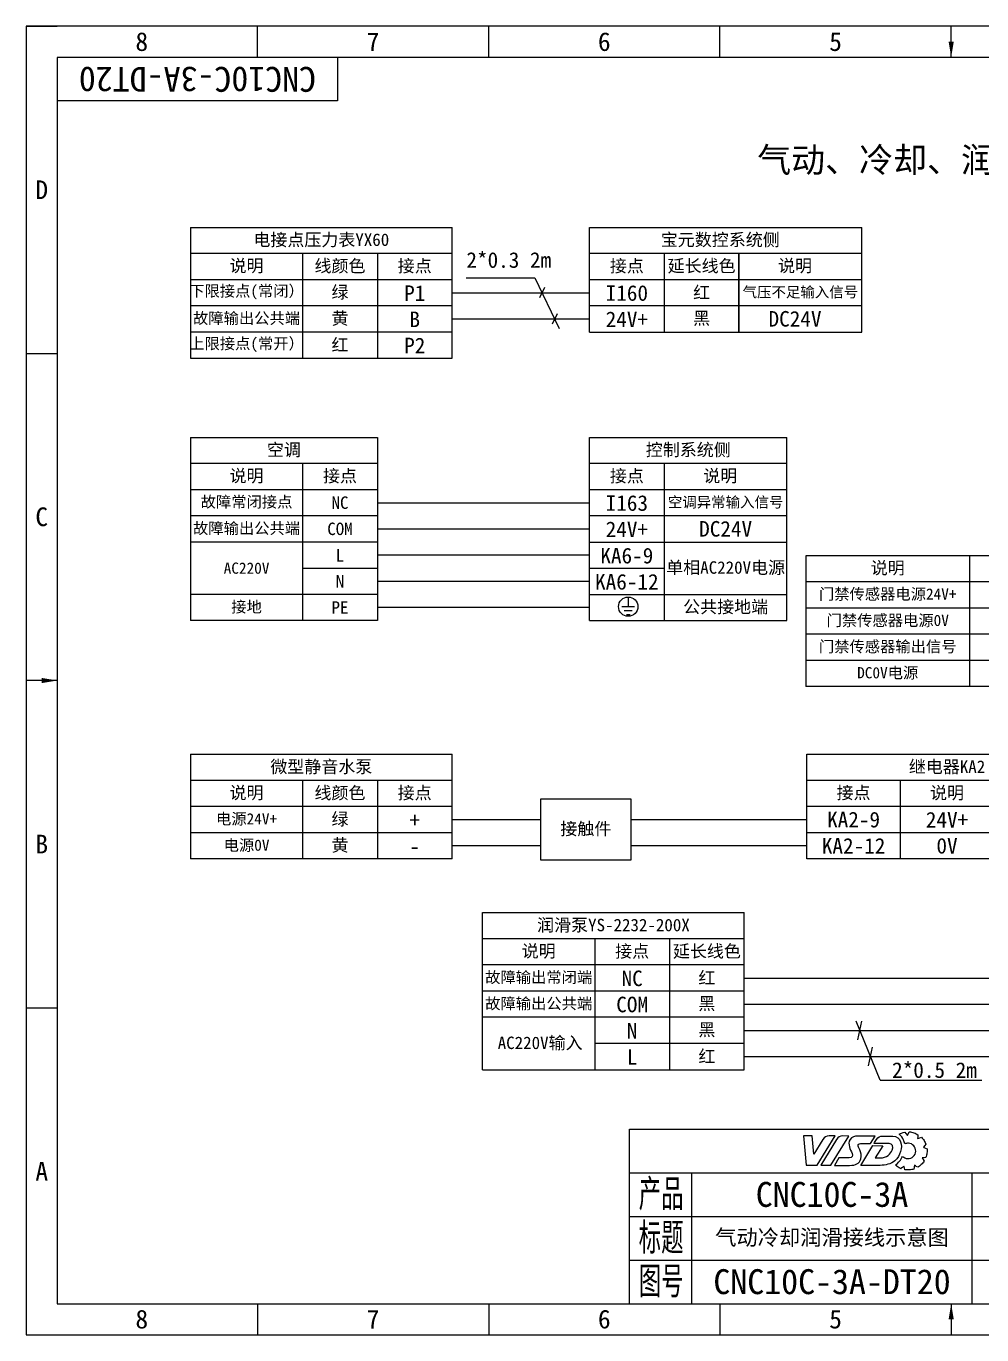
# Model space of a CAD drawing. Header units: millimetres. Extents: x 547 to 2149, y 622 to 1790.
# Drawn here: x 1851.7 to 2005.1, y 862.4 to 1072.4 of the extents above; entities that cross this region are included whole.
import ezdxf

# ---------------------------------------------------------------- set-up
doc = ezdxf.new("R2010")
doc.units = ezdxf.units.MM
for name, color, linetype in [('中文标注', 3, 'Continuous'), ('仅图框使用', 7, 'Continuous'), ('元器件与线路', 7, 'Continuous'), ('英文数字标注', 3, 'Continuous')]:
    doc.layers.add(name, color=color, linetype=linetype)
doc.styles.get("Standard").update_dxf_attribs({"font": 'txt', "bigfont": 'gbcbig.shx'})
doc.dimstyles.new('ISO-25', dxfattribs={"dimtxt": 2.5, "dimasz": 2.5, "dimexe": 1.25, "dimexo": 0.625, "dimtad": 1, "dimtxsty": 'Standard', "dimcen": 2.5, "dimadec": 0, "dimazin": 0, "dimtfac": 1, "dimtmove": 0, "dimatfit": 3, "dimfxl": 0, "dimarcsym": 0})

# ---------------------------------------------------------------- blocks, each defined once
blk = doc.blocks.new('Logo-pic')
at = {"layer": '仅图框使用', "color": 4}
for points in [[(1.39, 0), (1.39, 0), (0, 0), (0, 0)], [(0, 0), (0, 0), (0.42, -4.7), (0.42, -4.7)], [(15.35, 0.28), (15.42, 0.32), (15.49, 0.35), (15.57, 0.38)], [(16.08, -0.66), (15.92, -0.31), (15.66, 0), (15.35, 0.28)], [(15.57, 0.38), (15.69, 0.44), (15.83, 0.49), (15.99, 0.54)], [(15.99, 0.54), (15.99, 0.54), (16.28, 0.62), (16.28, 0.62)], [(16.28, 0.62), (16.28, 0.62), (16.46, 0.38), (16.46, 0.38)], [(16.46, 0.38), (16.46, 0.38), (16.69, 0.09), (16.69, 0.09)], [(16.69, 0.09), (16.69, 0.09), (16.85, 0.39), (16.85, 0.39)], [(16.85, 0.39), (16.85, 0.39), (17, 0.65), (17, 0.65)], [(17, 0.65), (17.24, 0.64), (17.5, 0.58), (17.73, 0.5)], [(17.73, 0.5), (17.86, 0.46), (18, 0.4), (18.12, 0.34)], [(18.12, 0.34), (18.12, 0.34), (18.38, 0.2), (18.38, 0.2)], [(18.38, 0.2), (18.38, 0.2), (18.35, -0.09), (18.35, -0.09)], [(1.66, -2.95), (1.66, -2.95), (1.39, 0), (1.39, 0)], [(3.14, -0.56), (3.14, -0.56), (1.66, -2.95), (1.66, -2.95)], [(2.21, -4.71), (2.21, -4.71), (5.1, -0.01), (5.1, -0.01)], [(5.31, -0.56), (5.31, -0.56), (2.78, -4.71), (2.78, -4.71)], [(4.11, -0.01), (3.65, -0.01), (3.39, -0.16), (3.14, -0.56)], [(5.1, -0.01), (5.1, -0.01), (4.11, -0.01), (4.11, -0.01)], [(4.4, -4.71), (4.4, -4.71), (7.29, -0.02), (7.29, -0.02)], [(6.29, -0.01), (5.83, -0.01), (5.59, -0.13), (5.31, -0.56)], [(7.28, -0.02), (7.28, -0.02), (6.29, -0.01), (6.29, -0.01)], [(7.5, -0.58), (7.03, -1.34), (7.55, -2.13), (7.8, -2.82)], [(7.29, -0.02), (7.29, -0.02), (7.28, -0.02), (7.28, -0.02)], [(8.69, -0.02), (8.19, -0.02), (7.78, -0.12), (7.5, -0.58)], [(9.03, -2.23), (8.76, -1.63), (8.45, -1.19), (9.46, -1.23)], [(11.52, -0.03), (11.52, -0.03), (8.69, -0.02), (8.69, -0.02)], [(9.2, -4.73), (9.2, -4.73), (11.13, -1.56), (11.13, -1.56)], [(9.46, -1.23), (9.46, -1.23), (10.78, -1.23), (10.78, -1.23)], [(10.78, -1.23), (10.78, -1.23), (11.52, -0.03), (11.52, -0.03)], [(11.13, -1.56), (11.13, -1.56), (12.74, -1.57), (12.74, -1.57)], [(11.33, -1.23), (11.44, -1.05), (11.61, -0.77), (11.73, -0.58)], [(13.78, -1.23), (13.78, -1.23), (11.33, -1.23), (11.33, -1.23)], [(12.74, -1.57), (12.74, -1.57), (11.53, -3.53), (11.53, -3.53)], [(11.73, -0.58), (12.03, -0.12), (12.3, -0.03), (12.71, -0.03)], [(12.71, -0.03), (12.71, -0.03), (14.35, -0.03), (14.35, -0.03)], [(14.24, -2.29), (14.45, -1.75), (14.3, -1.24), (13.78, -1.23)], [(14.35, -0.03), (15.01, -0.04), (15.38, -0.46), (15.59, -0.95)], [(15.59, -0.95), (15.97, -1.85), (15.54, -3.19), (14.68, -3.99)], [(16.26, -1.28), (16.23, -1.07), (16.17, -0.86), (16.08, -0.66)], [(16.85, -1.16), (16.64, -1.16), (16.44, -1.2), (16.26, -1.28)], [(18.03, -2.46), (18.06, -1.77), (17.53, -1.2), (16.85, -1.16)], [(18.35, -0.09), (18.35, -0.09), (18.33, -0.41), (18.33, -0.41)], [(18.33, -0.41), (18.48, -0.36), (18.63, -0.3), (18.67, -0.29)], [(18.67, -0.29), (18.67, -0.29), (18.94, -0.22), (18.94, -0.22)], [(18.94, -0.22), (19.09, -0.37), (19.24, -0.55), (19.36, -0.74)], [(19.48, -1.56), (19.48, -1.56), (19.25, -1.82), (19.25, -1.82)], [(19.25, -1.82), (19.27, -1.83), (19.29, -1.84), (19.57, -1.95)], [(19.36, -0.74), (19.42, -0.84), (19.49, -0.95), (19.55, -1.07)], [(19.67, -1.34), (19.67, -1.34), (19.48, -1.56), (19.48, -1.56)], [(19.55, -1.07), (19.55, -1.07), (19.61, -1.19), (19.61, -1.19)], [(19.57, -1.95), (19.57, -1.95), (19.84, -2.05), (19.84, -2.05)], [(19.61, -1.19), (19.63, -1.24), (19.65, -1.29), (19.67, -1.34)], [(19.84, -2.05), (19.84, -2.12), (19.85, -2.18), (19.85, -2.25)], [(5.7, -3.51), (5.7, -3.51), (4.96, -4.72), (4.96, -4.72)], [(6.79, -3.52), (6.79, -3.52), (5.7, -3.51), (5.7, -3.51)], [(7.36, -3.52), (7.36, -3.52), (6.79, -3.52), (6.79, -3.52)], [(7.8, -2.82), (7.92, -3.14), (7.91, -3.51), (7.36, -3.52)], [(7.42, -4.73), (8.35, -4.73), (9.03, -4.45), (9.21, -3.7)], [(9.21, -3.7), (9.35, -3.15), (9.22, -2.68), (9.03, -2.23)], [(11.53, -3.53), (11.53, -3.53), (12.01, -3.53), (12.01, -3.53)], [(12.01, -3.53), (12.01, -3.53), (12.28, -3.53), (12.28, -3.53)], [(12.28, -3.53), (12.28, -3.53), (12.36, -3.53), (12.36, -3.53)], [(14.68, -3.99), (14.07, -4.56), (13.13, -4.68), (12.31, -4.74)], [(12.36, -3.53), (13.34, -3.53), (14.01, -2.89), (14.24, -2.29)], [(14.77, -4.69), (15.24, -4.34), (15.64, -3.84), (15.92, -3.28)], [(15.92, -3.28), (16.13, -3.49), (16.42, -3.62), (16.74, -3.64)], [(16.74, -3.64), (17.42, -3.67), (18, -3.14), (18.03, -2.46)], [(19.38, -3.49), (19.27, -3.51), (19.17, -3.52), (19.07, -3.53)], [(19.07, -3.53), (19.13, -3.61), (19.18, -3.69), (19.24, -3.79)], [(19.38, -4.03), (19.32, -4.14), (19.24, -4.24), (19.17, -4.34)], [(19.24, -3.79), (19.24, -3.79), (19.38, -4.03), (19.38, -4.03)], [(19.67, -3.46), (19.67, -3.46), (19.38, -3.49), (19.38, -3.49)], [(19.83, -2.75), (19.81, -2.99), (19.75, -3.23), (19.67, -3.46)], [(0.42, -4.7), (0.42, -4.7), (2.21, -4.71), (2.21, -4.71)], [(2.78, -4.71), (2.78, -4.71), (4.4, -4.71), (4.4, -4.71)], [(4.96, -4.72), (4.96, -4.72), (6.17, -4.73), (6.17, -4.73)], [(6.17, -4.73), (6.17, -4.73), (7.42, -4.73), (7.42, -4.73)], [(10.29, -4.74), (10.29, -4.74), (9.2, -4.73), (9.2, -4.73)], [(12.31, -4.74), (12.31, -4.74), (10.29, -4.74), (10.29, -4.74)], [(15.06, -4.92), (14.97, -4.86), (14.88, -4.78), (14.77, -4.69)], [(15.37, -5.11), (15.27, -5.05), (15.16, -4.99), (15.06, -4.92)], [(15.5, -5.18), (15.5, -5.18), (15.37, -5.11), (15.37, -5.11)], [(15.68, -5.25), (15.62, -5.23), (15.56, -5.2), (15.5, -5.18)], [(15.88, -5.05), (15.88, -5.05), (15.66, -5.25), (15.66, -5.25)], [(15.66, -5.25), (15.66, -5.25), (15.68, -5.25), (15.68, -5.25)], [(16.12, -4.83), (16.12, -4.83), (15.88, -5.05), (15.88, -5.05)], [(16.21, -5.14), (16.19, -5.07), (16.16, -4.95), (16.12, -4.83)], [(16.3, -5.42), (16.3, -5.42), (16.21, -5.14), (16.21, -5.14)], [(16.61, -5.45), (16.51, -5.45), (16.4, -5.44), (16.3, -5.42)], [(16.98, -5.45), (16.85, -5.46), (16.73, -5.46), (16.61, -5.45)], [(17.38, -5.41), (17.23, -5.43), (17.1, -5.44), (16.98, -5.45)], [(17.7, -5.33), (17.6, -5.36), (17.49, -5.38), (17.38, -5.41)], [(17.76, -5.07), (17.76, -5.07), (17.7, -5.33), (17.7, -5.33)], [(17.7, -5.33), (17.7, -5.33), (17.7, -5.33), (17.7, -5.33)], [(17.83, -4.7), (17.81, -4.83), (17.79, -4.96), (17.76, -5.07)], [(18.1, -4.89), (18.02, -4.84), (17.93, -4.77), (17.83, -4.7)], [(18.34, -5.04), (18.34, -5.04), (18.1, -4.89), (18.1, -4.89)], [(18.61, -4.87), (18.52, -4.93), (18.43, -4.99), (18.34, -5.04)], [(18.64, -4.84), (18.63, -4.85), (18.62, -4.86), (18.61, -4.87)], [(19.17, -4.34), (19.01, -4.52), (18.83, -4.68), (18.64, -4.84)]]:
    blk.add_open_spline(points, degree=3, dxfattribs=at)
blk.add_open_spline([(19.85, -2.25), (19.85, -2.3), (19.85, -2.35), (19.85, -2.41), (19.85, -2.41), (19.85, -2.52), (19.85, -2.64), (19.83, -2.75)], degree=3, knots=[0.25423729, 0.25423729, 0.25423729, 0.25423729, 0.27118644, 0.27118644, 0.27118644, 0.27118644, 0.28813559, 0.28813559, 0.28813559, 0.28813559], dxfattribs=at)

msp = doc.modelspace()

# ---------------------------------------------------------------- linework, layer by layer
at = {"layer": '仅图框使用'}
for p, q in [((1851.68, 1072.38), (1851.68, 862.38)), ((2148.68, 1072.38), (1851.68, 1072.38)), ((1851.68, 1072.38), (1856.68, 1072.38)), ((1888.8, 1067.38), (1888.8, 1072.38)), ((1925.93, 1067.38), (1925.93, 1072.38)), ((1963.05, 1067.38), (1963.05, 1072.38)), ((1856.68, 1067.38), (1856.68, 867.38)), ((2143.68, 1067.38), (1856.68, 1067.38)), ((1901.68, 1067.38), (1901.68, 1060.38)), ((1901.68, 1060.38), (1856.68, 1060.38)), ((1851.68, 1019.88), (1856.68, 1019.88)), ((1851.68, 914.88), (1856.68, 914.88)), ((1948.55, 895.38), (2143.68, 895.38)), ((1948.55, 867.38), (1948.55, 895.38)), ((1948.55, 888.38), (2143.68, 888.38)), ((1958.55, 867.38), (1958.55, 888.38)), ((2003.55, 867.38), (2003.55, 888.38)), ((1948.55, 881.38), (2143.68, 881.38)), ((1948.55, 874.38), (2111.55, 874.38)), ((1856.68, 867.38), (2143.68, 867.38)), ((1888.8, 867.38), (1888.8, 862.38)), ((1925.93, 867.38), (1925.93, 862.38)), ((1963.05, 867.38), (1963.05, 862.38)), ((1851.68, 862.38), (2148.68, 862.38))]:
    msp.add_line(p, q, dxfattribs=at)
at = {"layer": '元器件与线路'}
for p, q in [((1878.06, 1040.1), (1878.06, 1019.1)), ((1878.06, 1040.1), (1920.06, 1040.1)), ((1920.06, 1019.1), (1920.06, 1040.1)), ((1942.11, 1023.3), (1942.11, 1040.1)), ((1942.11, 1040.1), (1985.82, 1040.1)), ((1985.82, 1023.3), (1985.82, 1040.1)), ((1896.06, 1035.9), (1878.06, 1035.9)), ((1908.06, 1035.9), (1896.06, 1035.9)), ((1896.06, 1035.9), (1896.06, 1031.7)), ((1920.06, 1035.9), (1908.06, 1035.9)), ((1908.06, 1035.9), (1908.06, 1031.7)), ((1954.11, 1035.9), (1942.11, 1035.9)), ((1966.11, 1035.9), (1954.11, 1035.9)), ((1954.11, 1035.9), (1954.11, 1031.7)), ((1966.11, 1035.9), (1966.11, 1031.7)), ((1985.82, 1035.9), (1966.11, 1035.9)), ((1966.11, 1031.7), (1966.11, 1035.9)), ((1896.06, 1031.7), (1878.06, 1031.7)), ((1908.06, 1031.7), (1896.06, 1031.7)), ((1896.06, 1031.7), (1896.06, 1027.5)), ((1920.06, 1031.7), (1908.06, 1031.7)), ((1908.06, 1031.7), (1908.06, 1027.5)), ((1954.11, 1031.7), (1942.11, 1031.7)), ((1966.11, 1031.7), (1954.11, 1031.7)), ((1954.11, 1031.7), (1954.11, 1027.5)), ((1966.11, 1031.7), (1966.11, 1027.5)), ((1985.82, 1031.7), (1966.11, 1031.7)), ((1966.11, 1027.5), (1966.11, 1031.7)), ((1920.06, 1029.6), (1942.11, 1029.6)), ((1896.06, 1027.5), (1878.06, 1027.5)), ((1908.06, 1027.5), (1896.06, 1027.5)), ((1896.06, 1027.5), (1896.06, 1023.3)), ((1920.06, 1027.5), (1908.06, 1027.5)), ((1908.06, 1027.5), (1908.06, 1023.3)), ((1954.11, 1027.5), (1942.11, 1027.5)), ((1966.11, 1027.5), (1954.11, 1027.5)), ((1954.11, 1027.5), (1954.11, 1023.3)), ((1966.11, 1027.5), (1966.11, 1023.3)), ((1985.82, 1027.5), (1966.11, 1027.5)), ((1966.11, 1023.3), (1966.11, 1027.5)), ((1920.06, 1025.4), (1942.11, 1025.4)), ((1896.06, 1023.3), (1878.06, 1023.3)), ((1908.06, 1023.3), (1896.06, 1023.3)), ((1896.06, 1023.3), (1896.06, 1019.1)), ((1920.06, 1023.3), (1908.06, 1023.3)), ((1908.06, 1023.3), (1908.06, 1019.1)), ((1942.11, 1023.3), (1985.82, 1023.3)), ((1878.06, 1019.1), (1920.06, 1019.1)), ((1878.06, 1006.4), (1878.06, 977)), ((1878.06, 1006.4), (1908.06, 1006.4)), ((1908.06, 1006.4), (1908.06, 977)), ((1942.11, 977), (1942.11, 1006.4)), ((1942.11, 1006.4), (1973.82, 1006.4)), ((1973.82, 977), (1973.82, 1006.4)), ((1908.06, 1002.2), (1878.06, 1002.2)), ((1896.06, 1002.2), (1896.06, 977)), ((1973.82, 1002.2), (1942.11, 1002.2)), ((1954.11, 1002.2), (1954.11, 977)), ((1908.06, 998), (1878.06, 998)), ((1973.82, 998), (1942.11, 998)), ((1908.06, 995.9), (1942.11, 995.9)), ((1908.06, 993.8), (1878.06, 993.8)), ((1973.82, 993.8), (1942.11, 993.8)), ((1908.06, 991.7), (1942.11, 991.7)), ((1908.06, 989.6), (1878.06, 989.6)), ((1942.11, 989.6), (1973.82, 989.6)), ((1908.06, 987.53), (1942.11, 987.53)), ((2027.12, 987.41), (1976.86, 987.41)), ((1976.86, 987.41), (1976.86, 966.41)), ((2003.12, 987.41), (2003.12, 966.41)), ((1896.06, 985.43), (1908.06, 985.43)), ((1942.11, 985.4), (1954.11, 985.4)), ((1908.06, 983.33), (1942.11, 983.33)), ((2027.12, 983.21), (1976.86, 983.21)), ((1908.06, 981.2), (1878.06, 981.2)), ((1942.11, 981.2), (1973.82, 981.2)), ((1908.06, 979.13), (1942.11, 979.13)), ((2027.12, 979.01), (1976.86, 979.01)), ((1908.06, 977), (1878.06, 977)), ((1942.11, 977), (1973.82, 977)), ((2027.12, 974.81), (1976.86, 974.81)), ((2027.12, 970.61), (1976.86, 970.61)), ((2027.12, 966.41), (1976.86, 966.41)), ((1878.06, 955.54), (1878.06, 938.74)), ((1878.06, 955.54), (1920.06, 955.54)), ((1920.06, 938.74), (1920.06, 955.54)), ((1977.01, 955.54), (2022.01, 955.54)), ((1977.01, 938.74), (1977.01, 955.54)), ((1896.06, 951.34), (1878.06, 951.34)), ((1908.06, 951.34), (1896.06, 951.34)), ((1896.06, 951.34), (1896.06, 938.74)), ((1920.06, 951.34), (1908.06, 951.34)), ((1908.06, 951.34), (1908.06, 938.74)), ((2022.01, 951.34), (1977.01, 951.34)), ((1992.01, 951.34), (1992.01, 938.74)), ((1896.06, 947.14), (1878.06, 947.14)), ((1908.06, 947.14), (1896.06, 947.14)), ((1920.06, 947.14), (1908.06, 947.14)), ((2022.01, 947.14), (1977.01, 947.14)), ((1934.3, 945.04), (1920.06, 945.04)), ((1977.01, 945.04), (1948.77, 945.04)), ((1896.06, 942.94), (1878.06, 942.94)), ((1908.06, 942.94), (1896.06, 942.94)), ((1920.06, 942.94), (1908.06, 942.94)), ((2022.01, 942.94), (1977.01, 942.94)), ((1934.3, 940.84), (1920.06, 940.84)), ((1977.01, 940.84), (1948.77, 940.84)), ((1896.06, 938.74), (1878.06, 938.74)), ((1908.06, 938.74), (1896.06, 938.74)), ((1920.06, 938.74), (1908.06, 938.74)), ((2022.01, 938.74), (1977.01, 938.74)), ((1924.96, 904.93), (1924.96, 930.13)), ((1924.96, 930.13), (1966.96, 930.13)), ((1966.96, 904.93), (1966.96, 930.13)), ((1966.96, 925.93), (1924.96, 925.93)), ((1942.96, 925.93), (1942.96, 904.93)), ((1954.96, 925.93), (1954.96, 904.93)), ((1966.96, 921.73), (1924.96, 921.73)), ((1966.96, 919.63), (2027.56, 919.63)), ((1966.96, 917.53), (1924.96, 917.53)), ((1966.96, 915.43), (2027.56, 915.43)), ((1966.96, 913.33), (1924.96, 913.33)), ((1966.96, 911.23), (2027.56, 911.23)), ((1966.96, 909.13), (1942.96, 909.13)), ((1966.96, 907.03), (2027.56, 907.03)), ((1924.96, 904.93), (1966.96, 904.93))]:
    msp.add_line(p, q, dxfattribs=at)
at = {"layer": '元器件与线路', "color": 3, "lineweight": -3}
msp.add_line((1948.33, 980.78), (1948.33, 979.23), dxfattribs=at)
at = {"layer": '元器件与线路', "color": 3}
for p, q in [((1947.33, 979.23), (1949.33, 979.23)), ((1948.98, 978.58), (1947.68, 978.58)), ((1948.63, 977.92), (1948.03, 977.92))]:
    msp.add_line(p, q, dxfattribs=at)
at = {"layer": '元器件与线路'}
msp.add_lwpolyline([(1934.3, 948.39), (1948.77, 948.39), (1948.77, 938.57), (1934.3, 938.57)], close=True, dxfattribs=at)
at = {"layer": '英文数字标注', "color": 4}
for p, q in [((1922.33, 1032.02), (1933.33, 1032.02)), ((1933.33, 1032.02), (1937.26, 1023.87)), ((1934.9, 1030.43), (1934.1, 1028.77)), ((1936.92, 1026.23), (1936.12, 1024.57)), ((1988.76, 903.26), (1984.92, 912.73)), ((1985.2, 909.73), (1985.86, 912.73)), ((1986.9, 905.53), (1987.56, 908.53)), ((1988.76, 903.26), (2005.08, 903.26))]:
    msp.add_line(p, q, dxfattribs=at)
at = {"layer": '英文数字标注', "color": 3}
msp.add_circle((1948.33, 979.23), 1.55, dxfattribs=at)

# ---------------------------------------------------------------- block references
at = {"layer": '仅图框使用'}
msp.add_blockref('Logo-pic', (1976.46, 894.3), dxfattribs=at)

# ---------------------------------------------------------------- texts
at = {"layer": '中文标注', "attachment_point": 5}
for s, insert, char_height, width in [('{\\fSimSun|b0|i0|c134|p2;气动、冷却、润滑控制部分}', (2001.76, 1050.7), 4, 69.8919), ('{\\fSimSun|b0|i0|c134|p2;电接点压力表YX60}', (1899.06, 1038), 2, 42), ('{\\fSimSun|b0|i0|c134|p2;宝元数控系统侧}', (1963.11, 1038), 2, 42), ('{\\fSimSun|b0|i0|c134|p2;说明}', (1887.06, 1033.82), 2, 18), ('{\\fSimSun|b0|i0|c134|p2;线颜色}', (1902.06, 1033.8), 2, 12), ('{\\fSimSun|b0|i0|c134|p2;接点}', (1914.06, 1033.8), 2, 12), ('{\\fSimSun|b0|i0|c134|p2;接点}', (1948.11, 1033.8), 2, 12), ('{\\fSimSun|b0|i0|c134|p2;延长线色}', (1960.11, 1033.8), 2, 12), ('{\\fSimSun|b0|i0|c134|p2;说明}', (1975.11, 1033.82), 2, 18), ('{\\fSimSun|b0|i0|c134|p2;下限接点(常闭）}', (1887.06, 1029.65), 1.8, 18), ('{\\fSimSun|b0|i0|c134|p2;绿}', (1902.06, 1029.6), 2, 12), ('{\\fSimSun|b0|i0|c134|p2;红}', (1960.11, 1029.6), 2, 12), ('{\\fSimSun|b0|i0|c134|p2;气压不足输入信号}', (1975.97, 1029.62), 1.7, 19.7103), ('{\\fSimSun|b0|i0|c134|p2;故障输出公共端}', (1887.06, 1025.42), 1.8, 18), ('{\\fSimSun|b0|i0|c134|p2;黄}', (1902.06, 1025.4), 2, 12), ('{\\fSimSun|b0|i0|c134|p2;黑}', (1960.11, 1025.4), 2, 12), ('{\\fSimSun|b0|i0|c134|p2;上限接点(常开）}', (1887.06, 1021.22), 1.8, 18), ('{\\fSimSun|b0|i0|c134|p2;红}', (1902.06, 1021.2), 2, 12), ('{\\fSimSun|b0|i0|c134|p2;空调}', (1893.06, 1004.3), 2, 30), ('{\\fSimSun|b0|i0|c134|p2;控制系统侧}', (1957.97, 1004.3), 2, 31.7103), ('{\\fSimSun|b0|i0|c134|p2;说明}', (1887.06, 1000.11), 2, 18), ('{\\fSimSun|b0|i0|c134|p2;接点}', (1902.06, 1000.1), 2, 12), ('{\\fSimSun|b0|i0|c134|p2;接点}', (1948.11, 1000.1), 2, 12), ('{\\fSimSun|b0|i0|c134|p2;说明}', (1963.11, 1000.11), 2, 18), ('{\\fSimSun|b0|i0|c134|p2;故障常闭接点}', (1887.06, 995.95), 1.8, 18), ('{\\fSimSun|b0|i0|c134|p2;NC}', (1902.06, 995.9), 2, 12), ('{\\fSimSun|b0|i0|c134|p2;空调异常输入信号}', (1963.97, 995.91), 1.7, 19.7103), ('{\\fSimSun|b0|i0|c134|p2;故障输出公共端}', (1887.06, 991.71), 1.8, 18), ('{\\fSimSun|b0|i0|c134|p2;COM}', (1902.06, 991.7), 2, 12), ('{\\fSimSun|b0|i0|c134|p2;L}', (1902.06, 987.46), 2, 12), ('{\\fSimSun|b0|i0|c134|p2;AC220V}', (1887.06, 985.4), 1.8, 18), ('{\\fSimSun|b0|i0|c134|p2;说明}', (1989.99, 985.33), 2, 26.2548), ('{\\fSimSun|b0|i0|c134|p2;N}', (1902.06, 983.3), 2, 12), ('{\\fSimSun|b0|i0|c134|p2;门禁传感器电源24V+}', (1989.99, 981.16), 1.8, 26.2548), ('{\\fSimSun|b0|i0|c134|p2;接地}', (1887.06, 979.11), 1.8, 18), ('{\\fSimSun|b0|i0|c134|p2;PE}', (1902.06, 979.1), 2, 12), ('{\\fSimSun|b0|i0|c134|p2;门禁传感器电源0V}', (1989.99, 976.93), 1.8, 26.2548), ('{\\fSimSun|b0|i0|c134|p2;门禁传感器输出信号}', (1989.99, 972.73), 1.8, 26.2548), ('{\\fSimSun|b0|i0|c134|p2;DC0V电源}', (1989.99, 968.53), 1.8, 26.2548), ('{\\fSimSun|b0|i0|c134|p2;微型静音水泵}', (1899.06, 953.44), 2, 42), ('{\\fSimSun|b0|i0|c134|p2;继电器KA2}', (1999.51, 953.44), 2, 45), ('{\\fSimSun|b0|i0|c134|p2;说明}', (1887.06, 949.26), 2, 18), ('{\\fSimSun|b0|i0|c134|p2;线颜色}', (1902.06, 949.24), 2, 12), ('{\\fSimSun|b0|i0|c134|p2;接点}', (1914.06, 949.24), 2, 12), ('{\\fSimSun|b0|i0|c134|p2;接点}', (1984.51, 949.26), 2, 15), ('{\\fSimSun|b0|i0|c134|p2;说明}', (1999.51, 949.24), 2, 15), ('{\\fSimSun|b0|i0|c134|p2;电源24V+}', (1887.06, 945.09), 1.8, 18), ('{\\fSimSun|b0|i0|c134|p2;绿}', (1902.06, 945.04), 2, 12), ('{\\fSimSun|b0|i0|c134|p2;接触件}', (1941.53, 943.48), 2, 14.4661), ('{\\fSimSun|b0|i0|c134|p2;电源0V}', (1887.06, 940.86), 1.8, 18), ('{\\fSimSun|b0|i0|c134|p2;黄}', (1902.06, 940.84), 2, 12), ('{\\fSimSun|b0|i0|c134|p2;润滑泵YS-2232-200X}', (1945.96, 928.03), 2, 42), ('{\\fSimSun|b0|i0|c134|p2;说明}', (1933.96, 923.85), 2, 18), ('{\\fSimSun|b0|i0|c134|p2;接点}', (1948.96, 923.83), 2, 12), ('{\\fSimSun|b0|i0|c134|p2;延长线色}', (1960.96, 923.83), 2, 12), ('{\\fSimSun|b0|i0|c134|p2;故障输出常闭端}', (1933.96, 919.65), 1.8, 18), ('{\\fSimSun|b0|i0|c134|p2;红}', (1960.96, 919.63), 2, 12), ('{\\fSimSun|b0|i0|c134|p2;故障输出公共端}', (1933.96, 915.45), 1.8, 18), ('{\\fSimSun|b0|i0|c134|p2;黑}', (1960.96, 915.43), 2, 12), ('{\\fSimSun|b0|i0|c134|p2;黑}', (1960.96, 911.23), 2, 12), ('{\\fSimSun|b0|i0|c134|p2;AC220V输入}', (1934.19, 909.13), 2, 18), ('{\\fSimSun|b0|i0|c134|p2;红}', (1960.96, 907.03), 2, 12), ('{\\fSimSun|b0|i0|c134|p2;气动冷却润滑接线示意图}', (1981.05, 877.88), 2.5, 45)]:
    msp.add_mtext(s, dxfattribs=dict(at, insert=insert, char_height=char_height, width=width))
at = {"layer": '仅图框使用', "attachment_point": 5}
for s, insert, char_height, width in [('{\\fSimSun|b0|i0|c134|p2;8}', (1870.24, 1069.88), 3, 37.125), ('{\\fSimSun|b0|i0|c134|p2;7}', (1907.37, 1069.88), 3, 37.125), ('{\\fSimSun|b0|i0|c134|p2;6}', (1944.49, 1069.88), 3, 37.125), ('{\\fSimSun|b0|i0|c134|p2;5}', (1981.62, 1069.88), 3, 37.125), ('{\\fSimSun|b0|i0|c134|p2;D}', (1854.18, 1046.13), 3, 5), ('{\\fSimSun|b0|i0|c134|p2;C}', (1854.18, 993.63), 3, 5), ('{\\fSimSun|b0|i0|c134|p2;B}', (1854.18, 941.13), 3, 5), ('{\\fSimSun|b0|i0|c134|p2;A}', (1854.18, 888.63), 3, 5), ('产品', (1953.61, 884.88), 5, 10.1092), ('标题', (1953.61, 877.88), 5, 10.1092), ('图号', (1953.61, 870.88), 5, 10.1092), ('{\\fSimSun|b0|i0|c134|p2;8}', (1870.24, 864.88), 3, 37.125), ('{\\fSimSun|b0|i0|c134|p2;7}', (1907.37, 864.88), 3, 37.125), ('{\\fSimSun|b0|i0|c134|p2;6}', (1944.49, 864.88), 3, 37.125), ('{\\fSimSun|b0|i0|c134|p2;5}', (1981.62, 864.88), 3, 37.125)]:
    msp.add_mtext(s, dxfattribs=dict(at, insert=insert, char_height=char_height, width=width))
at = {"layer": '英文数字标注', "insert": (1879.18, 1063.88), "char_height": 4, "width": 45, "attachment_point": 5, "rotation": 180}
msp.add_mtext('{\\fSimSun|b0|i0|c134|p2;CNC10C-3A-DT20}', dxfattribs=at)
at = {"layer": '英文数字标注', "color": 4, "char_height": 2.5, "attachment_point": 1}
for s, insert, width in [('{\\fSimSun|b0|i0|c134|p2;2*0.3 2m}', (1922.35, 1036.11), 17.1905), ('{\\fSimSun|b0|i0|c134|p2;2*0.5 2m}', (1990.69, 906.11), 14.8964)]:
    msp.add_mtext(s, dxfattribs=dict(at, insert=insert, width=width))
at = {"layer": '英文数字标注', "attachment_point": 5}
for s, insert, char_height, width in [('{\\fSimSun|b0|i0|c134|p2;P1}', (1914.06, 1029.54), 2.5, 12), ('{\\fSimSun|b0|i0|c134|p2;I160}', (1948.11, 1029.54), 2.5, 12), ('{\\fSimSun|b0|i0|c134|p2;B}', (1914.06, 1025.34), 2.5, 12), ('{\\fSimSun|b0|i0|c134|p2;24V+}', (1948.11, 1025.34), 2.5, 12), ('{\\fSimSun|b0|i0|c134|p2;DC24V}', (1975.11, 1025.4), 2.5, 18), ('{\\fSimSun|b0|i0|c134|p2;P2}', (1914.06, 1021.14), 2.5, 12), ('{\\fSimSun|b0|i0|c134|p2;I163}', (1948.11, 995.84), 2.5, 12), ('{\\fSimSun|b0|i0|c134|p2;24V+}', (1948.11, 991.64), 2.5, 12), ('{\\fSimSun|b0|i0|c134|p2;DC24V}', (1963.97, 991.7), 2.5, 19.7103), ('{\\fSimSun|b0|i0|c134|p2;KA6-9}', (1948.11, 987.4), 2.5, 12), ('{\\fSimSun|b0|i0|c134|p2;单相AC220V电源}', (1963.97, 985.4), 2, 19.7103), ('{\\fSimSun|b0|i0|c134|p2;KA6-12}', (1948.11, 983.2), 2.5, 12), ('{\\fSimSun|b0|i0|c134|p2;公共接地端}', (1963.97, 979.1), 2, 19.7103), ('{\\fSimSun|b0|i0|c134|p2;+}', (1914.06, 944.98), 2.5, 12), ('{\\fSimSun|b0|i0|c134|p2;KA2-9}', (1984.51, 945.04), 2.5, 15), ('{\\fSimSun|b0|i0|c134|p2;24V+}', (1999.51, 945.04), 2.5, 15), ('{\\fSimSun|b0|i0|c134|p2;KA2-12}', (1984.51, 940.84), 2.5, 15), ('{\\fSimSun|b0|i0|c134|p2;0V}', (1999.51, 940.84), 2.5, 15), ('{\\fSimSun|b0|i0|c134|p2;-}', (1914.06, 940.78), 2.5, 12), ('{\\fSimSun|b0|i0|c134|p2;NC}', (1948.96, 919.57), 2.5, 12), ('{\\fSimSun|b0|i0|c134|p2;COM}', (1948.96, 915.37), 2.5, 12), ('{\\fSimSun|b0|i0|c134|p2;N}', (1948.96, 911.17), 2.5, 12), ('{\\fSimSun|b0|i0|c134|p2;L}', (1948.96, 906.97), 2.5, 12), ('{\\fSimSun|b0|i0|c134|p2;CNC10C-3A}', (1981.05, 884.88), 4, 45), ('{\\fSimSun|b0|i0|c134|p2;CNC10C-3A-DT20}', (1981.05, 870.88), 4, 45)]:
    msp.add_mtext(s, dxfattribs=dict(at, insert=insert, char_height=char_height, width=width))

# ---------------------------------------------------------------- leaders
at = {"layer": '仅图框使用'}
for points in [[(2000.18, 1067.38), (2000.18, 1072.38)], [(1856.68, 967.38), (1851.68, 967.38)], [(2000.18, 867.38), (2000.18, 862.38)]]:
    msp.add_leader(points, dimstyle='ISO-25', override={"dimgap": 0.625, "dimtad": 0}, dxfattribs=at)

doc.saveas('drawing.dxf')
